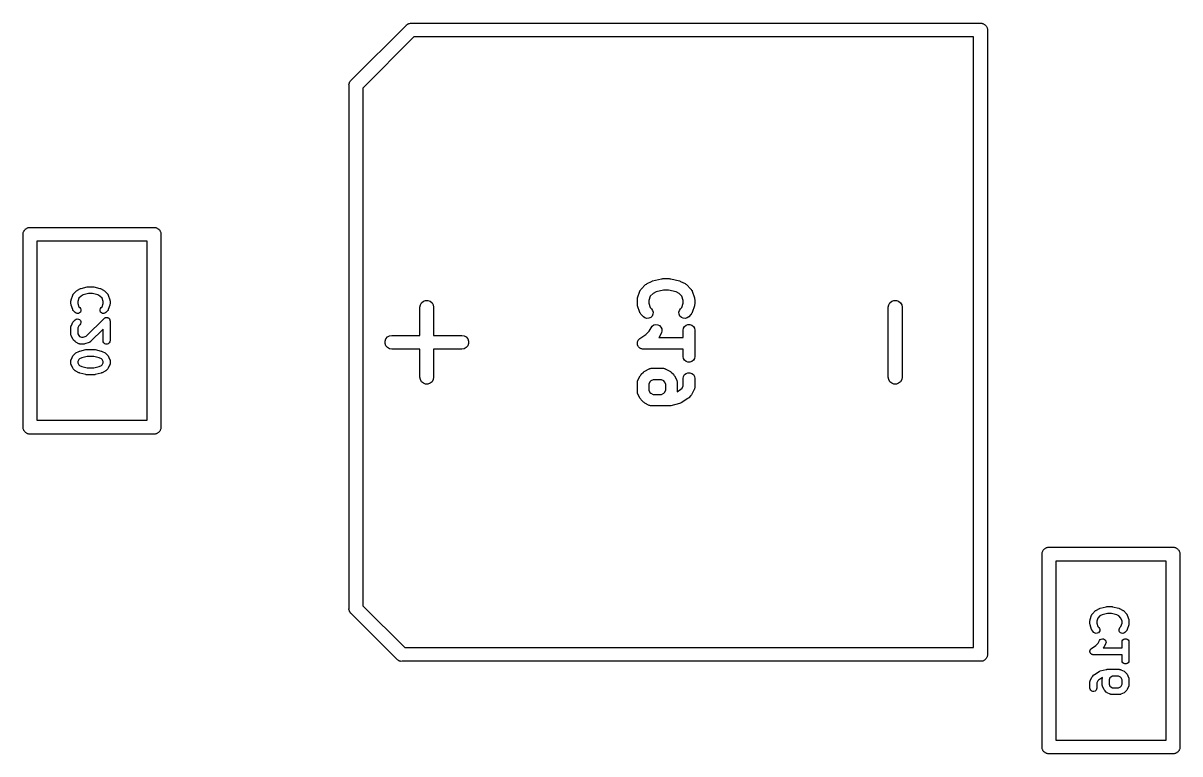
# Model space of a CAD drawing. Extents: x 86 to 122.3, y -103.9 to -55.1.
# Drawn here: x 109.69 to 122.28, y -85.89 to -77.93 of the extents above; entities that cross this region are included whole.
import ezdxf

# ---------------------------------------------------------------- set-up
doc = ezdxf.new("R2010")
doc.units = 0
doc.header["$MEASUREMENT"] = 0
doc.layers.add('BLACK', color=7, linetype='CONTINUOUS')

msp = doc.modelspace()

# ---------------------------------------------------------------- linework, layer by layer
at = {"layer": 'BLACK', "linetype": 'CONTINUOUS'}
for p, q in [((113.262, -78.5517), (113.858, -77.9563)), ((113.858, -77.9563), (113.864, -77.9487)), ((113.864, -77.9487), (113.873, -77.9437)), ((113.873, -77.9437), (113.881, -77.938)), ((113.881, -77.938), (113.884, -77.9371)), ((113.884, -77.9371), (113.887, -77.9354)), ((113.887, -77.9354), (113.897, -77.9337)), ((113.897, -77.9337), (113.906, -77.9311)), ((113.906, -77.9311), (113.916, -77.932)), ((113.916, -77.932), (120.12, -77.932)), ((120.12, -77.932), (120.12, -77.932)), ((120.12, -77.932), (120.126, -77.932)), ((120.126, -77.932), (120.132, -77.9343)), ((120.132, -77.9343), (120.139, -77.9354)), ((120.139, -77.9354), (120.145, -77.9388)), ((120.145, -77.9388), (120.151, -77.941)), ((120.151, -77.941), (120.156, -77.9453)), ((120.156, -77.9453), (120.162, -77.9487)), ((120.162, -77.9487), (120.166, -77.9538)), ((120.166, -77.9538), (120.171, -77.958)), ((120.171, -77.958), (120.175, -77.9638)), ((113.944, -78.082), (113.388, -78.6381)), ((120.038, -78.082), (113.944, -78.082)), ((120.038, -84.732), (120.038, -78.082)), ((120.175, -77.9638), (120.179, -77.9689)), ((120.179, -77.9689), (120.181, -77.9752)), ((120.181, -77.9752), (120.185, -77.981)), ((120.185, -77.981), (120.186, -77.9875)), ((120.186, -77.9875), (120.188, -77.9938)), ((120.188, -77.9938), (120.188, -78.0004)), ((120.188, -78.0004), (120.188, -78.0004)), ((120.188, -78.0004), (120.188, -84.8136)), ((113.237, -78.6004), (113.24, -78.5908)), ((113.24, -78.5908), (113.241, -78.581)), ((113.241, -78.581), (113.243, -78.5781)), ((113.243, -78.5781), (113.244, -78.5748)), ((113.244, -78.5748), (113.25, -78.5667)), ((113.25, -78.5667), (113.255, -78.558)), ((113.255, -78.558), (113.262, -78.5517)), ((113.238, -78.6103), (113.237, -78.6004)), ((113.238, -84.3037), (113.238, -78.6103)), ((113.388, -78.6381), (113.388, -84.2759)), ((109.689, -80.2183), (109.691, -80.2121)), ((109.689, -80.225), (109.689, -80.2183)), ((109.689, -82.3183), (109.689, -80.225)), ((109.689, -80.225), (109.689, -80.225)), ((109.691, -80.2121), (109.693, -80.2055)), ((109.693, -80.2055), (109.696, -80.1997)), ((109.696, -80.1997), (109.698, -80.1935)), ((109.698, -80.1935), (109.703, -80.1884)), ((109.703, -80.1884), (109.706, -80.1826)), ((109.706, -80.1826), (109.711, -80.1783)), ((109.711, -80.1783), (109.715, -80.1732)), ((109.715, -80.1732), (109.721, -80.1699)), ((109.721, -80.1699), (109.726, -80.1656)), ((109.726, -80.1656), (109.732, -80.1633)), ((109.732, -80.1633), (109.738, -80.16)), ((109.738, -80.16), (109.745, -80.1588)), ((109.745, -80.1588), (109.751, -80.1566)), ((109.751, -80.1566), (109.758, -80.1566)), ((109.758, -80.1566), (109.758, -80.1566)), ((109.758, -80.1566), (111.121, -80.1566)), ((111.121, -80.1566), (111.127, -80.1566)), ((111.121, -80.1566), (111.121, -80.1566)), ((111.127, -80.1566), (111.134, -80.1588)), ((111.134, -80.1588), (111.14, -80.16)), ((111.14, -80.16), (111.146, -80.1633)), ((111.146, -80.1633), (111.152, -80.1656)), ((111.152, -80.1656), (111.157, -80.1699)), ((111.157, -80.1699), (111.163, -80.1732)), ((111.163, -80.1732), (111.167, -80.1783)), ((111.167, -80.1783), (111.173, -80.1826)), ((111.173, -80.1826), (111.176, -80.1884)), ((111.176, -80.1884), (111.18, -80.1935)), ((111.18, -80.1935), (111.182, -80.1997)), ((111.182, -80.1997), (111.186, -80.2055)), ((111.186, -80.2055), (111.187, -80.2121)), ((111.187, -80.2121), (111.189, -80.2183)), ((111.189, -80.2183), (111.189, -80.225)), ((111.189, -80.225), (111.189, -80.225)), ((111.189, -80.225), (111.189, -82.3381)), ((109.839, -80.3066), (109.839, -82.2566)), ((111.039, -80.3066), (109.839, -80.3066)), ((111.039, -82.2566), (111.039, -80.3066)), ((116.543, -80.7392), (116.638, -80.7154)), ((116.638, -80.7154), (116.646, -80.7149)), ((116.646, -80.7149), (116.653, -80.7135)), ((116.653, -80.7135), (116.725, -80.7135)), ((116.725, -80.7135), (116.732, -80.7149)), ((116.732, -80.7149), (116.74, -80.7154)), ((116.74, -80.7154), (116.835, -80.7392)), ((110.238, -80.88), (110.271, -80.8467)), ((110.271, -80.8467), (110.276, -80.8433)), ((110.276, -80.8433), (110.281, -80.8397)), ((110.281, -80.8397), (110.314, -80.823)), ((110.314, -80.823), (110.318, -80.8218)), ((110.318, -80.8218), (110.322, -80.8202)), ((110.322, -80.8202), (110.388, -80.8035)), ((110.388, -80.8035), (110.393, -80.8032)), ((110.393, -80.8032), (110.398, -80.8024)), ((110.398, -80.8024), (110.448, -80.8024)), ((110.448, -80.8024), (110.452, -80.8032)), ((110.452, -80.8032), (110.457, -80.8035)), ((110.457, -80.8035), (110.523, -80.8202)), ((110.523, -80.8202), (110.527, -80.8218)), ((110.527, -80.8218), (110.531, -80.823)), ((110.531, -80.823), (110.564, -80.8397)), ((110.564, -80.8397), (110.569, -80.8433)), ((110.569, -80.8433), (110.574, -80.8467)), ((110.574, -80.8467), (110.607, -80.88)), ((116.38, -80.923), (116.404, -80.8515)), ((116.404, -80.8515), (116.405, -80.8483)), ((116.405, -80.8483), (116.406, -80.8449)), ((116.406, -80.8449), (116.411, -80.8389)), ((116.411, -80.8389), (116.414, -80.8324)), ((116.414, -80.8324), (116.417, -80.83)), ((116.417, -80.83), (116.419, -80.8271)), ((116.419, -80.8271), (116.466, -80.7795)), ((116.466, -80.7795), (116.475, -80.7737)), ((116.475, -80.7737), (116.483, -80.7678)), ((116.483, -80.7678), (116.53, -80.744)), ((116.53, -80.744), (116.537, -80.742)), ((116.537, -80.742), (116.543, -80.7392)), ((116.58, -80.8588), (116.548, -80.875)), ((116.661, -80.8385), (116.58, -80.8588)), ((116.717, -80.8385), (116.661, -80.8385)), ((116.798, -80.8588), (116.717, -80.8385)), ((116.831, -80.875), (116.798, -80.8588)), ((116.835, -80.7392), (116.842, -80.742)), ((116.842, -80.742), (116.848, -80.744)), ((116.848, -80.744), (116.896, -80.7678)), ((116.896, -80.7678), (116.904, -80.7737)), ((116.904, -80.7737), (116.912, -80.7795)), ((116.912, -80.7795), (116.96, -80.8271)), ((116.96, -80.8271), (116.962, -80.83)), ((116.962, -80.83), (116.964, -80.8324)), ((116.964, -80.8324), (116.968, -80.8389)), ((116.968, -80.8389), (116.972, -80.8449)), ((116.972, -80.8449), (116.973, -80.8484)), ((116.973, -80.8484), (116.975, -80.8515)), ((116.975, -80.8515), (116.998, -80.923)), ((110.21, -80.9566), (110.211, -80.9507)), ((110.21, -80.9899), (110.21, -80.9566)), ((110.211, -80.9507), (110.212, -80.9447)), ((110.212, -80.9447), (110.229, -80.8947)), ((110.229, -80.8947), (110.23, -80.8928)), ((110.23, -80.8907), (110.233, -80.8871)), ((110.23, -80.8928), (110.23, -80.8907)), ((110.233, -80.8871), (110.235, -80.8832)), ((110.235, -80.8832), (110.236, -80.8818)), ((110.236, -80.8818), (110.238, -80.88)), ((110.297, -80.9268), (110.285, -80.9626)), ((110.285, -80.9626), (110.285, -80.9838)), ((110.285, -80.9838), (110.297, -81.0196)), ((110.32, -80.904), (110.297, -80.9268)), ((110.344, -80.8919), (110.32, -80.904)), ((110.402, -80.8774), (110.344, -80.8919)), ((110.443, -80.8774), (110.402, -80.8774)), ((110.501, -80.8919), (110.443, -80.8774)), ((110.525, -80.904), (110.501, -80.8919)), ((110.548, -80.9268), (110.525, -80.904)), ((110.56, -80.9626), (110.548, -80.9268)), ((110.548, -81.0196), (110.56, -80.9838)), ((110.56, -80.9838), (110.56, -80.9626)), ((110.607, -80.88), (110.609, -80.8818)), ((110.609, -80.8818), (110.61, -80.8832)), ((110.61, -80.8832), (110.612, -80.8871)), ((110.612, -80.8871), (110.615, -80.8907)), ((110.615, -80.8907), (110.615, -80.8928)), ((110.615, -80.8928), (110.616, -80.8947)), ((110.616, -80.8947), (110.633, -80.9447)), ((110.633, -80.9447), (110.634, -80.9507)), ((110.634, -80.9507), (110.635, -80.9566)), ((110.635, -80.9566), (110.635, -80.9899)), ((114.014, -81.0004), (114.027, -80.9778)), ((114.027, -80.9778), (114.047, -80.9611)), ((114.047, -80.9611), (114.071, -80.9522)), ((114.071, -80.9522), (114.097, -80.9522)), ((114.097, -80.9522), (114.122, -80.9611)), ((114.122, -80.9611), (114.142, -80.9778)), ((114.142, -80.9778), (114.155, -81.0004)), ((116.377, -80.9427), (116.378, -80.9329)), ((116.377, -80.9903), (116.377, -80.9427)), ((116.378, -80.9329), (116.38, -80.923)), ((116.518, -80.905), (116.502, -80.9529)), ((116.502, -80.9529), (116.502, -80.9802)), ((116.502, -80.9802), (116.518, -81.028)), ((116.548, -80.875), (116.518, -80.905)), ((116.861, -80.905), (116.831, -80.875)), ((116.877, -80.9529), (116.861, -80.905)), ((116.861, -81.028), (116.877, -80.9802)), ((116.877, -80.9802), (116.877, -80.9529)), ((116.998, -80.923), (117, -80.9329)), ((117, -80.9329), (117.002, -80.9427)), ((117.002, -80.9427), (117.002, -80.9903)), ((119.114, -81.0004), (119.127, -80.9778)), ((119.127, -80.9778), (119.147, -80.9611)), ((119.147, -80.9611), (119.171, -80.9522)), ((119.171, -80.9522), (119.197, -80.9522)), ((119.197, -80.9522), (119.222, -80.9611)), ((119.222, -80.9611), (119.242, -80.9778)), ((119.242, -80.9778), (119.255, -81.0004)), ((110.211, -80.9958), (110.21, -80.9899)), ((110.212, -81.0018), (110.211, -80.9958)), ((110.229, -81.0518), (110.212, -81.0018)), ((110.23, -81.0537), (110.229, -81.0518)), ((110.23, -81.0557), (110.23, -81.0537)), ((110.233, -81.0593), (110.23, -81.0557)), ((110.235, -81.0632), (110.233, -81.0593)), ((110.236, -81.0646), (110.235, -81.0632)), ((110.238, -81.0664), (110.236, -81.0646)), ((110.254, -81.0831), (110.238, -81.0664)), ((110.265, -81.0905), (110.254, -81.0831)), ((110.278, -81.0939), (110.265, -81.0905)), ((110.291, -81.0928), (110.278, -81.0939)), ((110.302, -81.0873), (110.291, -81.0928)), ((110.297, -81.0196), (110.307, -81.03)), ((110.312, -81.0781), (110.302, -81.0873)), ((110.307, -81.03), (110.315, -81.0407)), ((110.317, -81.0663), (110.312, -81.0781)), ((110.315, -81.0407), (110.318, -81.0533)), ((110.318, -81.0533), (110.317, -81.0663)), ((110.527, -81.0533), (110.53, -81.0407)), ((110.528, -81.0663), (110.527, -81.0533)), ((110.533, -81.0781), (110.528, -81.0663)), ((110.53, -81.0407), (110.538, -81.03)), ((110.543, -81.0873), (110.533, -81.0781)), ((110.538, -81.03), (110.548, -81.0196)), ((110.554, -81.0928), (110.543, -81.0873)), ((110.567, -81.0939), (110.554, -81.0928)), ((110.58, -81.0905), (110.567, -81.0939)), ((110.591, -81.0831), (110.58, -81.0905)), ((110.607, -81.0664), (110.591, -81.0831)), ((110.609, -81.0646), (110.607, -81.0664)), ((110.61, -81.0632), (110.609, -81.0646)), ((110.612, -81.0593), (110.61, -81.0632)), ((110.615, -81.0557), (110.612, -81.0593)), ((110.616, -81.0518), (110.615, -81.0537)), ((110.615, -81.0537), (110.615, -81.0557)), ((110.633, -81.0018), (110.616, -81.0518)), ((110.634, -80.9958), (110.633, -81.0018)), ((110.635, -80.9899), (110.634, -80.9958)), ((114.009, -81.026), (114.014, -81.0004)), ((114.009, -81.332), (114.009, -81.026)), ((114.155, -81.0004), (114.159, -81.026)), ((114.159, -81.026), (114.159, -81.332)), ((116.378, -81.0002), (116.377, -80.9903)), ((116.38, -81.0101), (116.378, -81.0002)), ((116.404, -81.0815), (116.38, -81.0101)), ((116.405, -81.0847), (116.404, -81.0815)), ((116.406, -81.0882), (116.405, -81.0847)), ((116.411, -81.0942), (116.406, -81.0882)), ((116.414, -81.1006), (116.411, -81.0942)), ((116.417, -81.103), (116.414, -81.1006)), ((116.419, -81.106), (116.417, -81.103)), ((116.443, -81.1298), (116.419, -81.106)), ((116.518, -81.028), (116.531, -81.0414)), ((116.531, -81.0414), (116.543, -81.0592)), ((116.547, -81.1017), (116.538, -81.1214)), ((116.543, -81.0592), (116.549, -81.0801)), ((116.549, -81.0801), (116.547, -81.1017)), ((116.829, -81.0801), (116.835, -81.0592)), ((116.831, -81.1017), (116.829, -81.0801)), ((116.84, -81.1214), (116.831, -81.1017)), ((116.835, -81.0592), (116.847, -81.0414)), ((116.847, -81.0414), (116.861, -81.028)), ((116.96, -81.106), (116.936, -81.1298)), ((116.962, -81.103), (116.96, -81.106)), ((116.964, -81.1006), (116.962, -81.103)), ((116.968, -81.0942), (116.964, -81.1006)), ((116.972, -81.0882), (116.968, -81.0942)), ((116.973, -81.0847), (116.972, -81.0882)), ((116.975, -81.0815), (116.973, -81.0847)), ((116.998, -81.0101), (116.975, -81.0815)), ((117, -81.0002), (116.998, -81.0101)), ((117.002, -80.9903), (117, -81.0002)), ((119.109, -81.026), (119.114, -81.0004)), ((119.109, -81.788), (119.109, -81.026)), ((119.255, -81.0004), (119.259, -81.026)), ((119.259, -81.026), (119.259, -81.788)), ((110.21, -81.2356), (110.212, -81.2314)), ((110.21, -81.2378), (110.21, -81.2356)), ((110.212, -81.2271), (110.213, -81.2252)), ((110.212, -81.2314), (110.212, -81.2271)), ((110.213, -81.2252), (110.214, -81.2231)), ((110.214, -81.2231), (110.231, -81.1898)), ((110.231, -81.1898), (110.234, -81.185)), ((110.234, -81.185), (110.238, -81.18)), ((110.238, -81.18), (110.254, -81.1634)), ((110.254, -81.1634), (110.265, -81.1559)), ((110.265, -81.1559), (110.278, -81.1525)), ((110.278, -81.1525), (110.291, -81.1537)), ((110.295, -81.2288), (110.285, -81.2487)), ((110.291, -81.1537), (110.302, -81.1592)), ((110.307, -81.2164), (110.295, -81.2288)), ((110.302, -81.1592), (110.312, -81.1684)), ((110.315, -81.2057), (110.307, -81.2164)), ((110.312, -81.1684), (110.317, -81.1802)), ((110.318, -81.1932), (110.315, -81.2057)), ((110.317, -81.1802), (110.318, -81.1932)), ((110.377, -81.3404), (110.571, -81.1467)), ((110.571, -81.1467), (110.575, -81.1439)), ((110.575, -81.1439), (110.579, -81.1407)), ((110.579, -81.1407), (110.58, -81.1402)), ((110.58, -81.1402), (110.582, -81.1392)), ((110.582, -81.1392), (110.586, -81.138)), ((110.586, -81.138), (110.591, -81.1363)), ((110.591, -81.1363), (110.593, -81.1363)), ((110.593, -81.1363), (110.594, -81.1359)), ((110.594, -81.1359), (110.599, -81.1363)), ((110.599, -81.1363), (110.604, -81.1363)), ((110.604, -81.1363), (110.606, -81.1369)), ((110.606, -81.1369), (110.607, -81.137)), ((110.607, -81.137), (110.612, -81.1391)), ((110.612, -81.1391), (110.616, -81.1407)), ((110.616, -81.1407), (110.618, -81.1418)), ((110.618, -81.1418), (110.619, -81.1425)), ((110.619, -81.1425), (110.623, -81.146)), ((110.623, -81.146), (110.626, -81.1491)), ((110.626, -81.1491), (110.627, -81.1506)), ((110.627, -81.1506), (110.628, -81.1517)), ((110.628, -81.1517), (110.63, -81.1562)), ((110.63, -81.1562), (110.633, -81.1604)), ((110.633, -81.1604), (110.633, -81.162)), ((110.633, -81.162), (110.634, -81.1635)), ((110.634, -81.1635), (110.634, -81.1684)), ((110.634, -81.1684), (110.635, -81.1732)), ((110.635, -81.1732), (110.635, -81.3899)), ((116.46, -81.1422), (116.443, -81.1298)), ((116.481, -81.1478), (116.46, -81.1422)), ((116.503, -81.1459), (116.481, -81.1478)), ((116.523, -81.1368), (116.503, -81.1459)), ((116.538, -81.1214), (116.523, -81.1368)), ((116.526, -81.2481), (116.539, -81.2307)), ((116.539, -81.2307), (116.557, -81.2187)), ((116.557, -81.2187), (116.578, -81.2137)), ((116.578, -81.2137), (116.6, -81.2161)), ((116.6, -81.2161), (116.619, -81.2258)), ((116.619, -81.2258), (116.634, -81.2416)), ((116.856, -81.1368), (116.84, -81.1214)), ((116.875, -81.1459), (116.856, -81.1368)), ((116.897, -81.1478), (116.875, -81.1459)), ((116.88, -81.2547), (116.891, -81.2359)), ((116.891, -81.2359), (116.908, -81.2219)), ((116.918, -81.1422), (116.897, -81.1478)), ((116.908, -81.2219), (116.928, -81.2145)), ((116.936, -81.1298), (116.918, -81.1422)), ((116.928, -81.2145), (116.95, -81.2145)), ((116.95, -81.2145), (116.97, -81.2219)), ((116.97, -81.2219), (116.987, -81.2359)), ((116.987, -81.2359), (116.998, -81.2547)), ((110.21, -81.2399), (110.21, -81.2378)), ((110.21, -81.3232), (110.21, -81.2399)), ((110.21, -81.3254), (110.21, -81.3232)), ((110.21, -81.3275), (110.21, -81.3254)), ((110.212, -81.3317), (110.21, -81.3275)), ((110.212, -81.3361), (110.212, -81.3317)), ((110.213, -81.3379), (110.212, -81.3361)), ((110.214, -81.34), (110.213, -81.3379)), ((110.231, -81.3733), (110.214, -81.34)), ((110.285, -81.2487), (110.285, -81.3144)), ((110.285, -81.3144), (110.295, -81.3343)), ((110.295, -81.3343), (110.303, -81.3424)), ((110.303, -81.3424), (110.323, -81.3524)), ((110.323, -81.3524), (110.341, -81.3524)), ((110.341, -81.3524), (110.377, -81.3404)), ((110.56, -81.2638), (110.424, -81.3997)), ((110.56, -81.3899), (110.56, -81.2638)), ((113.639, -81.3695), (113.655, -81.3495)), ((113.655, -81.3495), (113.678, -81.3365)), ((113.678, -81.3365), (113.703, -81.332)), ((113.703, -81.332), (114.009, -81.332)), ((114.159, -81.332), (114.465, -81.332)), ((114.465, -81.332), (114.491, -81.3365)), ((114.491, -81.3365), (114.514, -81.3495)), ((114.514, -81.3495), (114.53, -81.3695)), ((116.405, -81.3669), (116.471, -81.3227)), ((116.471, -81.3227), (116.507, -81.2866)), ((116.507, -81.2866), (116.526, -81.2481)), ((116.614, -81.3516), (116.611, -81.3564)), ((116.611, -81.3564), (116.877, -81.3564)), ((116.638, -81.304), (116.614, -81.3516)), ((116.634, -81.2416), (116.643, -81.2615)), ((116.644, -81.2832), (116.638, -81.304)), ((116.643, -81.2615), (116.644, -81.2832)), ((116.877, -81.276), (116.88, -81.2547)), ((116.877, -81.3564), (116.877, -81.276)), ((116.998, -81.2547), (117.002, -81.276)), ((117.002, -81.276), (117.002, -81.5618)), ((110.234, -81.3782), (110.231, -81.3733)), ((110.238, -81.3831), (110.234, -81.3782)), ((110.254, -81.3997), (110.238, -81.3831)), ((110.259, -81.4032), (110.254, -81.3997)), ((110.264, -81.4068), (110.259, -81.4032)), ((110.297, -81.4234), (110.264, -81.4068)), ((110.3, -81.424), (110.297, -81.4234)), ((110.301, -81.4251), (110.3, -81.424)), ((110.306, -81.4259), (110.301, -81.4251)), ((110.305, -81.5035), (110.372, -81.4868)), ((110.31, -81.4271), (110.306, -81.4259)), ((110.312, -81.427), (110.31, -81.4271)), ((110.314, -81.4274), (110.312, -81.427)), ((110.348, -81.4274), (110.314, -81.4274)), ((110.353, -81.4264), (110.348, -81.4274)), ((110.359, -81.4255), (110.353, -81.4264)), ((110.409, -81.4088), (110.359, -81.4255)), ((110.372, -81.4868), (110.376, -81.4865)), ((110.376, -81.4865), (110.381, -81.4857)), ((110.381, -81.4857), (110.464, -81.4857)), ((110.411, -81.4078), (110.409, -81.4088)), ((110.413, -81.4072), (110.411, -81.4078)), ((110.417, -81.4047), (110.413, -81.4072)), ((110.421, -81.4026), (110.417, -81.4047)), ((110.422, -81.401), (110.421, -81.4026)), ((110.424, -81.3997), (110.422, -81.401)), ((110.464, -81.4857), (110.469, -81.4865)), ((110.469, -81.4865), (110.473, -81.4868)), ((110.473, -81.4868), (110.54, -81.5035)), ((110.562, -81.4027), (110.56, -81.3899)), ((110.569, -81.414), (110.562, -81.4027)), ((110.579, -81.4224), (110.569, -81.414)), ((110.591, -81.4268), (110.579, -81.4224)), ((110.604, -81.4268), (110.591, -81.4268)), ((110.616, -81.4224), (110.604, -81.4268)), ((110.626, -81.414), (110.616, -81.4224)), ((110.633, -81.4027), (110.626, -81.414)), ((110.635, -81.3899), (110.633, -81.4027)), ((113.63, -81.394), (113.639, -81.3695)), ((113.63, -81.42), (113.63, -81.394)), ((113.639, -81.4445), (113.63, -81.42)), ((113.655, -81.4645), (113.639, -81.4445)), ((113.678, -81.4775), (113.655, -81.4645)), ((113.703, -81.482), (113.678, -81.4775)), ((114.009, -81.482), (113.703, -81.482)), ((114.009, -81.788), (114.009, -81.482)), ((114.465, -81.482), (114.159, -81.482)), ((114.159, -81.482), (114.159, -81.788)), ((114.491, -81.4775), (114.465, -81.482)), ((114.514, -81.4645), (114.491, -81.4775)), ((114.53, -81.4445), (114.514, -81.4645)), ((114.53, -81.3695), (114.539, -81.394)), ((114.539, -81.42), (114.53, -81.4445)), ((114.539, -81.394), (114.539, -81.42)), ((116.377, -81.4229), (116.378, -81.4155)), ((116.378, -81.4263), (116.377, -81.4229)), ((116.378, -81.4081), (116.379, -81.4048)), ((116.378, -81.4155), (116.378, -81.4081)), ((116.378, -81.4298), (116.378, -81.4263)), ((116.38, -81.4368), (116.378, -81.4298)), ((116.379, -81.4014), (116.383, -81.3947)), ((116.379, -81.4048), (116.379, -81.4014)), ((116.382, -81.444), (116.38, -81.4368)), ((116.384, -81.4469), (116.382, -81.444)), ((116.383, -81.3947), (116.385, -81.3877)), ((116.385, -81.4502), (116.384, -81.4469)), ((116.385, -81.3877), (116.387, -81.385)), ((116.39, -81.4559), (116.385, -81.4502)), ((116.387, -81.385), (116.389, -81.3819)), ((116.389, -81.3819), (116.394, -81.3767)), ((116.394, -81.4621), (116.39, -81.4559)), ((116.394, -81.3767), (116.399, -81.371)), ((116.397, -81.4641), (116.394, -81.4621)), ((116.399, -81.4668), (116.397, -81.4641)), ((116.399, -81.371), (116.402, -81.3693)), ((116.405, -81.4705), (116.399, -81.4668)), ((116.402, -81.3693), (116.405, -81.3669)), ((116.411, -81.4749), (116.405, -81.4705)), ((116.415, -81.4759), (116.411, -81.4749)), ((116.418, -81.4776), (116.415, -81.4759)), ((116.425, -81.4789), (116.418, -81.4776)), ((116.432, -81.481), (116.425, -81.4789)), ((116.436, -81.4808), (116.432, -81.481)), ((116.439, -81.4814), (116.436, -81.4808)), ((116.877, -81.4814), (116.439, -81.4814)), ((116.877, -81.5618), (116.877, -81.4814)), ((110.21, -81.6023), (110.212, -81.5981)), ((110.21, -81.6044), (110.21, -81.6023)), ((110.21, -81.6066), (110.21, -81.6044)), ((110.21, -81.6399), (110.21, -81.6066)), ((110.212, -81.5937), (110.213, -81.5919)), ((110.212, -81.5981), (110.212, -81.5937)), ((110.213, -81.5919), (110.214, -81.5898)), ((110.214, -81.5898), (110.231, -81.5565)), ((110.231, -81.5565), (110.234, -81.5516)), ((110.234, -81.5516), (110.238, -81.5467)), ((110.238, -81.5467), (110.254, -81.53)), ((110.254, -81.53), (110.259, -81.5266)), ((110.259, -81.5266), (110.264, -81.523)), ((110.264, -81.523), (110.297, -81.5064)), ((110.295, -81.5954), (110.285, -81.6154)), ((110.285, -81.6154), (110.285, -81.631)), ((110.303, -81.5874), (110.295, -81.5954)), ((110.297, -81.5064), (110.301, -81.5052)), ((110.301, -81.5052), (110.305, -81.5035)), ((110.327, -81.5753), (110.303, -81.5874)), ((110.385, -81.5607), (110.327, -81.5753)), ((110.46, -81.5607), (110.385, -81.5607)), ((110.518, -81.5753), (110.46, -81.5607)), ((110.542, -81.5874), (110.518, -81.5753)), ((110.54, -81.5035), (110.544, -81.5052)), ((110.55, -81.5954), (110.542, -81.5874)), ((110.544, -81.5052), (110.548, -81.5064)), ((110.548, -81.5064), (110.581, -81.523)), ((110.56, -81.6154), (110.55, -81.5954)), ((110.56, -81.631), (110.56, -81.6154)), ((110.581, -81.523), (110.586, -81.5266)), ((110.586, -81.5266), (110.591, -81.53)), ((110.591, -81.53), (110.607, -81.5467)), ((110.607, -81.5467), (110.611, -81.5516)), ((110.611, -81.5516), (110.614, -81.5565)), ((110.614, -81.5565), (110.631, -81.5898)), ((110.631, -81.5898), (110.632, -81.5919)), ((110.632, -81.5919), (110.633, -81.5937)), ((110.633, -81.5937), (110.634, -81.5981)), ((110.634, -81.5981), (110.635, -81.6023)), ((110.635, -81.6023), (110.635, -81.6044)), ((110.635, -81.6044), (110.635, -81.6066)), ((110.635, -81.6066), (110.635, -81.6399)), ((116.88, -81.5831), (116.877, -81.5618)), ((116.891, -81.6019), (116.88, -81.5831)), ((116.908, -81.6159), (116.891, -81.6019)), ((116.987, -81.6019), (116.97, -81.6159)), ((116.998, -81.5831), (116.987, -81.6019)), ((117.002, -81.5618), (116.998, -81.5831)), ((110.21, -81.642), (110.21, -81.6399)), ((110.21, -81.6442), (110.21, -81.642)), ((110.212, -81.6484), (110.21, -81.6442)), ((110.212, -81.6527), (110.212, -81.6484)), ((110.213, -81.6546), (110.212, -81.6527)), ((110.214, -81.6567), (110.213, -81.6546)), ((110.231, -81.69), (110.214, -81.6567)), ((110.234, -81.6948), (110.231, -81.69)), ((110.238, -81.6997), (110.234, -81.6948)), ((110.254, -81.7164), (110.238, -81.6997)), ((110.259, -81.7199), (110.254, -81.7164)), ((110.264, -81.7234), (110.259, -81.7199)), ((110.297, -81.7401), (110.264, -81.7234)), ((110.285, -81.631), (110.295, -81.651)), ((110.295, -81.651), (110.303, -81.6591)), ((110.301, -81.7413), (110.297, -81.7401)), ((110.305, -81.7429), (110.301, -81.7413)), ((110.303, -81.6591), (110.327, -81.6712)), ((110.327, -81.6712), (110.385, -81.6857)), ((110.385, -81.6857), (110.46, -81.6857)), ((110.46, -81.6857), (110.518, -81.6712)), ((110.518, -81.6712), (110.542, -81.6591)), ((110.544, -81.7413), (110.54, -81.7429)), ((110.542, -81.6591), (110.55, -81.651)), ((110.548, -81.7401), (110.544, -81.7413)), ((110.581, -81.7234), (110.548, -81.7401)), ((110.55, -81.651), (110.56, -81.631)), ((110.586, -81.7199), (110.581, -81.7234)), ((110.591, -81.7164), (110.586, -81.7199)), ((110.607, -81.6997), (110.591, -81.7164)), ((110.611, -81.6948), (110.607, -81.6997)), ((110.614, -81.69), (110.611, -81.6948)), ((110.631, -81.6567), (110.614, -81.69)), ((110.632, -81.6546), (110.631, -81.6567)), ((110.633, -81.6527), (110.632, -81.6546)), ((110.634, -81.6484), (110.633, -81.6527)), ((110.635, -81.6442), (110.634, -81.6484)), ((110.635, -81.6399), (110.635, -81.642)), ((110.635, -81.642), (110.635, -81.6442)), ((116.419, -81.7557), (116.443, -81.7319)), ((116.443, -81.7319), (116.451, -81.7261)), ((116.451, -81.7261), (116.459, -81.7201)), ((116.459, -81.7201), (116.506, -81.6963)), ((116.506, -81.6963), (116.51, -81.6953)), ((116.51, -81.6953), (116.513, -81.6935)), ((116.513, -81.6935), (116.52, -81.6922)), ((116.52, -81.6922), (116.527, -81.6901)), ((116.527, -81.6901), (116.531, -81.6904)), ((116.531, -81.6904), (116.534, -81.6897)), ((116.534, -81.6897), (116.653, -81.6897)), ((116.653, -81.6897), (116.657, -81.6904)), ((116.657, -81.6904), (116.661, -81.6901)), ((116.661, -81.6901), (116.668, -81.6922)), ((116.668, -81.6922), (116.675, -81.6935)), ((116.675, -81.6935), (116.678, -81.6953)), ((116.678, -81.6953), (116.681, -81.6963)), ((116.681, -81.6963), (116.729, -81.7201)), ((116.729, -81.7201), (116.737, -81.7261)), ((116.737, -81.7261), (116.745, -81.7319)), ((116.745, -81.7319), (116.769, -81.7557)), ((116.928, -81.6233), (116.908, -81.6159)), ((116.908, -81.7457), (116.928, -81.7383)), ((116.95, -81.6233), (116.928, -81.6233)), ((116.928, -81.7383), (116.95, -81.7383)), ((116.97, -81.6159), (116.95, -81.6233)), ((116.95, -81.7383), (116.97, -81.7457)), ((110.372, -81.7596), (110.305, -81.7429)), ((110.376, -81.7599), (110.372, -81.7596)), ((110.381, -81.7607), (110.376, -81.7599)), ((110.464, -81.7607), (110.381, -81.7607)), ((110.469, -81.7599), (110.464, -81.7607)), ((110.473, -81.7596), (110.469, -81.7599)), ((110.54, -81.7429), (110.473, -81.7596)), ((114.014, -81.8136), (114.009, -81.788)), ((114.027, -81.8362), (114.014, -81.8136)), ((114.047, -81.8529), (114.027, -81.8362)), ((114.071, -81.8618), (114.047, -81.8529)), ((114.097, -81.8618), (114.071, -81.8618)), ((114.122, -81.8529), (114.097, -81.8618)), ((114.142, -81.8362), (114.122, -81.8529)), ((114.155, -81.8136), (114.142, -81.8362)), ((114.159, -81.788), (114.155, -81.8136)), ((116.377, -81.8403), (116.379, -81.8333)), ((116.377, -81.8439), (116.377, -81.8403)), ((116.377, -81.8475), (116.377, -81.8439)), ((116.377, -81.9427), (116.377, -81.8475)), ((116.379, -81.8333), (116.38, -81.8261)), ((116.38, -81.8261), (116.382, -81.823)), ((116.382, -81.823), (116.383, -81.8195)), ((116.383, -81.8195), (116.407, -81.7719)), ((116.407, -81.7719), (116.413, -81.7639)), ((116.413, -81.7639), (116.419, -81.7557)), ((116.514, -81.8369), (116.502, -81.8622)), ((116.502, -81.8622), (116.502, -81.928)), ((116.524, -81.8274), (116.514, -81.8369)), ((116.549, -81.8147), (116.524, -81.8274)), ((116.639, -81.8147), (116.549, -81.8147)), ((116.664, -81.8274), (116.639, -81.8147)), ((116.674, -81.8369), (116.664, -81.8274)), ((116.686, -81.8622), (116.674, -81.8369)), ((116.686, -81.928), (116.686, -81.8622)), ((116.769, -81.7557), (116.775, -81.7639)), ((116.775, -81.7639), (116.781, -81.7719)), ((116.781, -81.7719), (116.805, -81.8195)), ((116.805, -81.8195), (116.806, -81.823)), ((116.806, -81.823), (116.807, -81.8261)), ((116.807, -81.8261), (116.809, -81.8333)), ((116.809, -81.8333), (116.811, -81.8403)), ((116.811, -81.8403), (116.811, -81.8439)), ((116.811, -81.8439), (116.811, -81.8475)), ((116.811, -81.8475), (116.811, -81.9427)), ((116.877, -81.7999), (116.88, -81.7785)), ((116.877, -81.8803), (116.877, -81.7999)), ((116.88, -81.7785), (116.891, -81.7597)), ((116.891, -81.7597), (116.908, -81.7457)), ((116.97, -81.7457), (116.987, -81.7597)), ((116.987, -81.7597), (116.998, -81.7785)), ((116.998, -81.7785), (117.002, -81.7999)), ((117.002, -81.7999), (117.002, -81.8951)), ((119.114, -81.8136), (119.109, -81.788)), ((119.127, -81.8362), (119.114, -81.8136)), ((119.147, -81.8529), (119.127, -81.8362)), ((119.171, -81.8618), (119.147, -81.8529)), ((119.197, -81.8618), (119.171, -81.8618)), ((119.222, -81.8529), (119.197, -81.8618)), ((119.242, -81.8362), (119.222, -81.8529)), ((119.255, -81.8136), (119.242, -81.8362)), ((119.259, -81.788), (119.255, -81.8136)), ((116.377, -81.9463), (116.377, -81.9427)), ((116.377, -81.9499), (116.377, -81.9463)), ((116.379, -81.9569), (116.377, -81.9499)), ((116.38, -81.9641), (116.379, -81.9569)), ((116.382, -81.9672), (116.38, -81.9641)), ((116.383, -81.9707), (116.382, -81.9672)), ((116.407, -82.0183), (116.383, -81.9707)), ((116.502, -81.928), (116.514, -81.9533)), ((116.514, -81.9533), (116.524, -81.9628)), ((116.524, -81.9628), (116.549, -81.9755)), ((116.549, -81.9755), (116.639, -81.9755)), ((116.639, -81.9755), (116.664, -81.9628)), ((116.664, -81.9628), (116.674, -81.9533)), ((116.674, -81.9533), (116.686, -81.928)), ((116.811, -81.9453), (116.852, -81.918)), ((116.811, -81.9427), (116.811, -81.9453)), ((116.852, -81.918), (116.864, -81.9057)), ((116.864, -81.9057), (116.877, -81.8803)), ((116.96, -81.9869), (116.936, -82.0107)), ((116.965, -81.9787), (116.96, -81.9869)), ((116.971, -81.9707), (116.965, -81.9787)), ((116.995, -81.923), (116.971, -81.9707)), ((116.996, -81.9196), (116.995, -81.923)), ((116.998, -81.9165), (116.996, -81.9196)), ((116.999, -81.9093), (116.998, -81.9165)), ((117.001, -81.9022), (116.999, -81.9093)), ((117.002, -81.8951), (117.001, -81.8986)), ((117.001, -81.8986), (117.001, -81.9022)), ((116.413, -82.0263), (116.407, -82.0183)), ((116.419, -82.0345), (116.413, -82.0263)), ((116.443, -82.0583), (116.419, -82.0345)), ((116.451, -82.0641), (116.443, -82.0583)), ((116.459, -82.07), (116.451, -82.0641)), ((116.506, -82.0939), (116.459, -82.07)), ((116.51, -82.0949), (116.506, -82.0939)), ((116.513, -82.0967), (116.51, -82.0949)), ((116.52, -82.098), (116.513, -82.0967)), ((116.527, -82.1), (116.52, -82.098)), ((116.531, -82.0998), (116.527, -82.1)), ((116.534, -82.1005), (116.531, -82.0998)), ((116.725, -82.1005), (116.534, -82.1005)), ((116.732, -82.0991), (116.725, -82.1005)), ((116.74, -82.0986), (116.732, -82.0991)), ((116.835, -82.0748), (116.74, -82.0986)), ((116.845, -82.0704), (116.835, -82.0748)), ((116.855, -82.0661), (116.845, -82.0704)), ((116.926, -82.0185), (116.855, -82.0661)), ((116.931, -82.0143), (116.926, -82.0185)), ((116.936, -82.0107), (116.931, -82.0143)), ((109.689, -82.3448), (109.689, -82.3183)), ((109.691, -82.3511), (109.689, -82.3448)), ((109.693, -82.3576), (109.691, -82.3511)), ((109.696, -82.3634), (109.693, -82.3576)), ((109.698, -82.3696), (109.696, -82.3634)), ((109.703, -82.3747), (109.698, -82.3696)), ((109.839, -82.2566), (111.039, -82.2566)), ((111.18, -82.3696), (111.176, -82.3747)), ((111.182, -82.3634), (111.18, -82.3696)), ((111.186, -82.3576), (111.182, -82.3634)), ((111.187, -82.351), (111.186, -82.3576)), ((111.189, -82.3448), (111.187, -82.351)), ((111.189, -82.3381), (111.189, -82.3381)), ((111.189, -82.3381), (111.189, -82.3448)), ((109.706, -82.3805), (109.703, -82.3747)), ((109.711, -82.3848), (109.706, -82.3805)), ((109.715, -82.3899), (109.711, -82.3848)), ((109.721, -82.3932), (109.715, -82.3899)), ((109.726, -82.3975), (109.721, -82.3932)), ((109.732, -82.3998), (109.726, -82.3975)), ((109.738, -82.4031), (109.732, -82.3998)), ((109.745, -82.4043), (109.738, -82.4031)), ((109.751, -82.4066), (109.745, -82.4043)), ((109.758, -82.4066), (109.751, -82.4066)), ((111.121, -82.4066), (109.758, -82.4066)), ((109.758, -82.4066), (109.758, -82.4066)), ((111.127, -82.4066), (111.121, -82.4066)), ((111.121, -82.4066), (111.121, -82.4066)), ((111.134, -82.4043), (111.127, -82.4066)), ((111.14, -82.4031), (111.134, -82.4043)), ((111.146, -82.3998), (111.14, -82.4031)), ((111.152, -82.3975), (111.146, -82.3998)), ((111.157, -82.3932), (111.152, -82.3975)), ((111.163, -82.3899), (111.157, -82.3932)), ((111.167, -82.3848), (111.163, -82.3899)), ((111.173, -82.3805), (111.167, -82.3848)), ((111.176, -82.3747), (111.173, -82.3805)), ((120.784, -83.7017), (120.786, -83.6954)), ((120.784, -83.7083), (120.784, -83.7017)), ((120.784, -85.8017), (120.784, -83.7083)), ((120.784, -83.7083), (120.784, -83.7083)), ((120.786, -83.6954), (120.787, -83.6888)), ((120.787, -83.6888), (120.791, -83.6831)), ((120.791, -83.6831), (120.793, -83.6768)), ((120.793, -83.6768), (120.797, -83.6717)), ((120.797, -83.6717), (120.801, -83.6659)), ((120.801, -83.6659), (120.806, -83.6616)), ((120.806, -83.6616), (120.81, -83.6565)), ((120.81, -83.6565), (120.816, -83.6532)), ((120.816, -83.6532), (120.821, -83.6489)), ((120.821, -83.6489), (120.827, -83.6466)), ((120.827, -83.6466), (120.833, -83.6433)), ((120.833, -83.6433), (120.839, -83.6422)), ((120.839, -83.6422), (120.846, -83.6399)), ((120.846, -83.6399), (120.852, -83.6399)), ((120.852, -83.6399), (120.852, -83.6399)), ((120.852, -83.6399), (122.215, -83.6399)), ((122.215, -83.6399), (122.222, -83.6399)), ((122.215, -83.6399), (122.215, -83.6399)), ((122.222, -83.6399), (122.228, -83.6422)), ((122.228, -83.6422), (122.235, -83.6433)), ((122.235, -83.6433), (122.241, -83.6466)), ((122.241, -83.6466), (122.247, -83.6489)), ((122.247, -83.6489), (122.252, -83.6532)), ((122.252, -83.6532), (122.258, -83.6565)), ((122.258, -83.6565), (122.262, -83.6616)), ((122.262, -83.6616), (122.267, -83.6659)), ((122.267, -83.6659), (122.271, -83.6717)), ((122.271, -83.6717), (122.275, -83.6768)), ((122.275, -83.6768), (122.277, -83.6831)), ((122.277, -83.6831), (122.28, -83.6888)), ((122.28, -83.6888), (122.282, -83.6954)), ((122.282, -83.6954), (122.284, -83.7017)), ((122.284, -83.7017), (122.284, -83.7083)), ((122.284, -83.7083), (122.284, -83.7083)), ((122.284, -83.7083), (122.284, -85.8214)), ((120.934, -83.7899), (120.934, -85.7399)), ((122.134, -83.7899), (120.934, -83.7899)), ((122.134, -85.7399), (122.134, -83.7899)), ((113.237, -84.3136), (113.238, -84.3037)), ((113.24, -84.3233), (113.237, -84.3136)), ((113.241, -84.333), (113.24, -84.3233)), ((113.243, -84.3359), (113.241, -84.333)), ((113.244, -84.3392), (113.243, -84.3359)), ((113.25, -84.3473), (113.244, -84.3392)), ((113.255, -84.356), (113.25, -84.3473)), ((113.262, -84.3623), (113.255, -84.356)), ((113.758, -84.8577), (113.262, -84.3623)), ((113.388, -84.2759), (113.844, -84.732)), ((121.307, -84.428), (121.323, -84.378)), ((121.323, -84.378), (121.324, -84.3761)), ((121.324, -84.3761), (121.325, -84.374)), ((121.325, -84.374), (121.327, -84.3704)), ((121.327, -84.3704), (121.33, -84.3666)), ((121.33, -84.3666), (121.331, -84.3651)), ((121.331, -84.3651), (121.332, -84.3634)), ((121.332, -84.3634), (121.366, -84.33)), ((121.366, -84.33), (121.371, -84.3266)), ((121.371, -84.3266), (121.375, -84.323)), ((121.375, -84.323), (121.409, -84.3063)), ((121.409, -84.3063), (121.413, -84.3052)), ((121.413, -84.3052), (121.416, -84.3035)), ((121.439, -84.3753), (121.414, -84.3874)), ((121.416, -84.3035), (121.483, -84.2868)), ((121.497, -84.3607), (121.439, -84.3753)), ((121.483, -84.2868), (121.488, -84.2865)), ((121.488, -84.2865), (121.492, -84.2857)), ((121.492, -84.2857), (121.542, -84.2857)), ((121.538, -84.3607), (121.497, -84.3607)), ((121.596, -84.3753), (121.538, -84.3607)), ((121.542, -84.2857), (121.547, -84.2865)), ((121.547, -84.2865), (121.551, -84.2868)), ((121.551, -84.2868), (121.618, -84.3035)), ((121.62, -84.3874), (121.596, -84.3753)), ((121.618, -84.3035), (121.622, -84.3052)), ((121.622, -84.3052), (121.626, -84.3063)), ((121.626, -84.3063), (121.659, -84.323)), ((121.659, -84.323), (121.664, -84.3266)), ((121.664, -84.3266), (121.669, -84.33)), ((121.669, -84.33), (121.702, -84.3634)), ((121.702, -84.3634), (121.703, -84.3651)), ((121.703, -84.3651), (121.705, -84.3666)), ((121.705, -84.3666), (121.707, -84.3704)), ((121.707, -84.3704), (121.71, -84.374)), ((121.71, -84.374), (121.71, -84.3761)), ((121.71, -84.3761), (121.711, -84.378)), ((121.711, -84.378), (121.728, -84.428)), ((121.305, -84.4399), (121.306, -84.434)), ((121.305, -84.4732), (121.305, -84.4399)), ((121.306, -84.4791), (121.305, -84.4732)), ((121.306, -84.434), (121.307, -84.428)), ((121.307, -84.4851), (121.306, -84.4791)), ((121.323, -84.5351), (121.307, -84.4851)), ((121.392, -84.4101), (121.38, -84.446)), ((121.38, -84.446), (121.38, -84.4671)), ((121.38, -84.4671), (121.392, -84.503)), ((121.414, -84.3874), (121.392, -84.4101)), ((121.392, -84.503), (121.402, -84.5134)), ((121.643, -84.4101), (121.62, -84.3874)), ((121.632, -84.5134), (121.643, -84.503)), ((121.655, -84.446), (121.643, -84.4101)), ((121.643, -84.503), (121.655, -84.4671)), ((121.655, -84.4671), (121.655, -84.446)), ((121.728, -84.4851), (121.711, -84.5351)), ((121.728, -84.428), (121.729, -84.434)), ((121.729, -84.4791), (121.728, -84.4851)), ((121.729, -84.434), (121.73, -84.4399)), ((121.73, -84.4732), (121.729, -84.4791)), ((121.73, -84.4399), (121.73, -84.4732)), ((121.324, -84.537), (121.323, -84.5351)), ((121.325, -84.5391), (121.324, -84.537)), ((121.327, -84.5427), (121.325, -84.5391)), ((121.33, -84.5465), (121.327, -84.5427)), ((121.331, -84.548), (121.33, -84.5465)), ((121.332, -84.5497), (121.331, -84.548)), ((121.349, -84.5664), (121.332, -84.5497)), ((121.36, -84.5739), (121.349, -84.5664)), ((121.372, -84.5772), (121.36, -84.5739)), ((121.385, -84.5761), (121.372, -84.5772)), ((121.397, -84.5706), (121.385, -84.5761)), ((121.406, -84.5614), (121.397, -84.5706)), ((121.402, -84.5134), (121.41, -84.524)), ((121.412, -84.5496), (121.406, -84.5614)), ((121.41, -84.524), (121.413, -84.5366)), ((121.413, -84.5366), (121.412, -84.5496)), ((121.427, -84.6388), (121.44, -84.6358)), ((121.44, -84.6358), (121.453, -84.6373)), ((121.453, -84.6373), (121.465, -84.6431)), ((121.622, -84.5366), (121.625, -84.524)), ((121.623, -84.5496), (121.622, -84.5366)), ((121.628, -84.5614), (121.623, -84.5496)), ((121.625, -84.524), (121.632, -84.5134)), ((121.637, -84.5706), (121.628, -84.5614)), ((121.649, -84.5761), (121.637, -84.5706)), ((121.662, -84.5772), (121.649, -84.5761)), ((121.675, -84.5739), (121.662, -84.5772)), ((121.674, -84.6407), (121.686, -84.6363)), ((121.685, -84.5664), (121.675, -84.5739)), ((121.702, -84.5497), (121.685, -84.5664)), ((121.686, -84.6363), (121.699, -84.6363)), ((121.699, -84.6363), (121.711, -84.6407)), ((121.703, -84.548), (121.702, -84.5497)), ((121.705, -84.5465), (121.703, -84.548)), ((121.707, -84.5427), (121.705, -84.5465)), ((121.71, -84.5391), (121.707, -84.5427)), ((121.711, -84.5351), (121.71, -84.537)), ((121.71, -84.537), (121.71, -84.5391)), ((113.844, -84.732), (120.038, -84.732)), ((121.306, -84.7627), (121.308, -84.7587)), ((121.306, -84.7647), (121.306, -84.7627)), ((121.308, -84.7587), (121.31, -84.7545)), ((121.31, -84.7545), (121.311, -84.7529)), ((121.311, -84.7529), (121.312, -84.751)), ((121.312, -84.751), (121.315, -84.7479)), ((121.315, -84.7479), (121.318, -84.7445)), ((121.318, -84.7445), (121.32, -84.7434)), ((121.32, -84.7434), (121.321, -84.742)), ((121.321, -84.742), (121.368, -84.7107)), ((121.368, -84.7107), (121.395, -84.6843)), ((121.395, -84.6843), (121.409, -84.6564)), ((121.409, -84.6564), (121.416, -84.646)), ((121.416, -84.646), (121.427, -84.6388)), ((121.452, -84.7331), (121.449, -84.7357)), ((121.449, -84.7357), (121.655, -84.7357)), ((121.456, -84.7281), (121.452, -84.7331)), ((121.459, -84.7233), (121.456, -84.7281)), ((121.476, -84.69), (121.459, -84.7233)), ((121.465, -84.6431), (121.474, -84.6526)), ((121.474, -84.6526), (121.479, -84.6645)), ((121.48, -84.6775), (121.476, -84.69)), ((121.479, -84.6645), (121.48, -84.6775)), ((121.655, -84.6732), (121.657, -84.6604)), ((121.655, -84.7357), (121.655, -84.6732)), ((121.657, -84.6604), (121.664, -84.6491)), ((121.664, -84.6491), (121.674, -84.6407)), ((121.711, -84.6407), (121.721, -84.6491)), ((121.721, -84.6491), (121.727, -84.6604)), ((121.727, -84.6604), (121.73, -84.6732)), ((121.73, -84.6732), (121.73, -84.8732)), ((113.764, -84.8653), (113.758, -84.8577)), ((113.773, -84.8703), (113.764, -84.8653)), ((113.781, -84.876), (113.773, -84.8703)), ((113.784, -84.8769), (113.781, -84.876)), ((113.787, -84.8786), (113.784, -84.8769)), ((113.797, -84.8803), (113.787, -84.8786)), ((113.806, -84.8829), (113.797, -84.8803)), ((113.816, -84.882), (113.806, -84.8829)), ((120.12, -84.882), (113.816, -84.882)), ((120.126, -84.882), (120.12, -84.882)), ((120.12, -84.882), (120.12, -84.882)), ((120.132, -84.8797), (120.126, -84.882)), ((120.139, -84.8786), (120.132, -84.8797)), ((120.145, -84.8752), (120.139, -84.8786)), ((120.151, -84.873), (120.145, -84.8752)), ((120.156, -84.8687), (120.151, -84.873)), ((120.162, -84.8653), (120.156, -84.8687)), ((120.166, -84.8602), (120.162, -84.8653)), ((120.171, -84.856), (120.166, -84.8602)), ((120.175, -84.8502), (120.171, -84.856)), ((120.179, -84.8451), (120.175, -84.8502)), ((120.181, -84.8388), (120.179, -84.8451)), ((120.185, -84.833), (120.181, -84.8388)), ((120.186, -84.8265), (120.185, -84.833)), ((120.188, -84.8202), (120.186, -84.8265)), ((120.188, -84.8136), (120.188, -84.8136)), ((120.188, -84.8136), (120.188, -84.8202)), ((121.305, -84.7667), (121.306, -84.7647)), ((121.305, -84.7712), (121.305, -84.7667)), ((121.305, -84.7756), (121.305, -84.7712)), ((121.305, -84.7776), (121.305, -84.7756)), ((121.305, -84.7797), (121.305, -84.7776)), ((121.307, -84.7839), (121.305, -84.7797)), ((121.308, -84.7883), (121.307, -84.7839)), ((121.309, -84.79), (121.308, -84.7883)), ((121.31, -84.792), (121.309, -84.79)), ((121.313, -84.7954), (121.31, -84.792)), ((121.315, -84.7991), (121.313, -84.7954)), ((121.317, -84.8003), (121.315, -84.7991)), ((121.318, -84.8019), (121.317, -84.8003)), ((121.322, -84.8042), (121.318, -84.8019)), ((121.326, -84.8068), (121.322, -84.8042)), ((121.328, -84.8074), (121.326, -84.8068)), ((121.329, -84.8085), (121.328, -84.8074)), ((121.334, -84.8092), (121.329, -84.8085)), ((121.338, -84.8105), (121.334, -84.8092)), ((121.34, -84.8104), (121.338, -84.8105)), ((121.342, -84.8107), (121.34, -84.8104)), ((121.655, -84.8107), (121.342, -84.8107)), ((121.655, -84.8732), (121.655, -84.8107)), ((121.657, -84.886), (121.655, -84.8732)), ((121.664, -84.8973), (121.657, -84.886)), ((121.727, -84.886), (121.721, -84.8973)), ((121.73, -84.8732), (121.727, -84.886)), ((121.355, -85.0253), (121.405, -84.992)), ((121.405, -84.992), (121.411, -84.9894)), ((121.411, -84.9894), (121.416, -84.9868)), ((121.416, -84.9868), (121.483, -84.9702)), ((121.483, -84.9702), (121.488, -84.9698)), ((121.488, -84.9698), (121.492, -84.969)), ((121.492, -84.969), (121.626, -84.969)), ((121.626, -84.969), (121.628, -84.9694)), ((121.628, -84.9694), (121.63, -84.9693)), ((121.63, -84.9693), (121.634, -84.9705)), ((121.634, -84.9705), (121.638, -84.9713)), ((121.638, -84.9713), (121.64, -84.9724)), ((121.64, -84.9724), (121.642, -84.973)), ((121.642, -84.973), (121.676, -84.9897)), ((121.674, -84.9057), (121.664, -84.8973)), ((121.686, -84.9101), (121.674, -84.9057)), ((121.676, -84.9897), (121.681, -84.9933)), ((121.681, -84.9933), (121.685, -84.9967)), ((121.685, -84.9967), (121.702, -85.0134)), ((121.699, -84.9101), (121.686, -84.9101)), ((121.711, -84.9057), (121.699, -84.9101)), ((121.702, -85.0134), (121.706, -85.0183)), ((121.721, -84.8973), (121.711, -84.9057)), ((121.305, -85.1023), (121.306, -85.098)), ((121.305, -85.1044), (121.305, -85.1023)), ((121.305, -85.1065), (121.305, -85.1044)), ((121.305, -85.1732), (121.305, -85.1065)), ((121.306, -85.098), (121.307, -85.0937)), ((121.307, -85.0937), (121.308, -85.0918)), ((121.308, -85.0918), (121.309, -85.0898)), ((121.309, -85.0898), (121.325, -85.0564)), ((121.325, -85.0564), (121.329, -85.0516)), ((121.329, -85.0516), (121.332, -85.0467)), ((121.332, -85.0467), (121.349, -85.03)), ((121.349, -85.03), (121.352, -85.0279)), ((121.352, -85.0279), (121.355, -85.0253)), ((121.39, -85.0954), (121.38, -85.1154)), ((121.38, -85.1154), (121.38, -85.1732)), ((121.399, -85.0857), (121.39, -85.0954)), ((121.441, -85.058), (121.399, -85.0857)), ((121.438, -85.0689), (121.44, -85.0647)), ((121.438, -85.0711), (121.438, -85.0689)), ((121.438, -85.0732), (121.438, -85.0711)), ((121.438, -85.1399), (121.438, -85.0732)), ((121.438, -85.142), (121.438, -85.1399)), ((121.438, -85.1442), (121.438, -85.142)), ((121.44, -85.0604), (121.441, -85.0585)), ((121.44, -85.0647), (121.44, -85.0604)), ((121.441, -85.0585), (121.442, -85.0579)), ((121.442, -85.0579), (121.441, -85.058)), ((121.523, -85.0621), (121.513, -85.0821)), ((121.513, -85.0821), (121.513, -85.131)), ((121.513, -85.131), (121.523, -85.151)), ((121.531, -85.054), (121.523, -85.0621)), ((121.551, -85.044), (121.531, -85.054)), ((121.617, -85.044), (121.551, -85.044)), ((121.637, -85.054), (121.617, -85.044)), ((121.645, -85.0621), (121.637, -85.054)), ((121.655, -85.0821), (121.645, -85.0621)), ((121.645, -85.151), (121.655, -85.131)), ((121.655, -85.131), (121.655, -85.0821)), ((121.706, -85.0183), (121.709, -85.0231)), ((121.709, -85.0231), (121.726, -85.0564)), ((121.726, -85.0564), (121.726, -85.0585)), ((121.726, -85.0585), (121.727, -85.0604)), ((121.727, -85.0604), (121.728, -85.0647)), ((121.728, -85.0647), (121.73, -85.0689)), ((121.73, -85.0689), (121.729, -85.0711)), ((121.729, -85.0711), (121.73, -85.0732)), ((121.73, -85.1399), (121.729, -85.142)), ((121.729, -85.142), (121.73, -85.1442)), ((121.73, -85.0732), (121.73, -85.1399)), ((121.307, -85.186), (121.305, -85.1732)), ((121.314, -85.1973), (121.307, -85.186)), ((121.324, -85.2057), (121.314, -85.1973)), ((121.336, -85.2101), (121.324, -85.2057)), ((121.349, -85.2101), (121.336, -85.2101)), ((121.361, -85.2057), (121.349, -85.2101)), ((121.371, -85.1973), (121.361, -85.2057)), ((121.377, -85.186), (121.371, -85.1973)), ((121.38, -85.1732), (121.377, -85.186)), ((121.44, -85.1484), (121.438, -85.1442)), ((121.44, -85.1527), (121.44, -85.1484)), ((121.441, -85.1546), (121.44, -85.1527)), ((121.442, -85.1567), (121.441, -85.1546)), ((121.459, -85.19), (121.442, -85.1567)), ((121.462, -85.1948), (121.459, -85.19)), ((121.466, -85.1997), (121.462, -85.1948)), ((121.482, -85.2164), (121.466, -85.1997)), ((121.487, -85.2198), (121.482, -85.2164)), ((121.492, -85.2234), (121.487, -85.2198)), ((121.525, -85.2401), (121.492, -85.2234)), ((121.523, -85.151), (121.531, -85.1591)), ((121.528, -85.2407), (121.525, -85.2401)), ((121.529, -85.2418), (121.528, -85.2407)), ((121.534, -85.2425), (121.529, -85.2418)), ((121.531, -85.1591), (121.551, -85.169)), ((121.538, -85.2438), (121.534, -85.2425)), ((121.54, -85.2437), (121.538, -85.2438)), ((121.542, -85.244), (121.54, -85.2437)), ((121.626, -85.244), (121.542, -85.244)), ((121.551, -85.169), (121.617, -85.169)), ((121.617, -85.169), (121.637, -85.1591)), ((121.628, -85.2437), (121.626, -85.244)), ((121.63, -85.2438), (121.628, -85.2437)), ((121.634, -85.2425), (121.63, -85.2438)), ((121.638, -85.2418), (121.634, -85.2425)), ((121.637, -85.1591), (121.645, -85.151)), ((121.64, -85.2407), (121.638, -85.2418)), ((121.642, -85.2401), (121.64, -85.2407)), ((121.676, -85.2234), (121.642, -85.2401)), ((121.681, -85.2198), (121.676, -85.2234)), ((121.685, -85.2164), (121.681, -85.2198)), ((121.702, -85.1997), (121.685, -85.2164)), ((121.706, -85.1948), (121.702, -85.1997)), ((121.709, -85.19), (121.706, -85.1948)), ((121.726, -85.1567), (121.709, -85.19)), ((121.727, -85.1527), (121.726, -85.1546)), ((121.726, -85.1546), (121.726, -85.1567)), ((121.728, -85.1484), (121.727, -85.1527)), ((121.73, -85.1442), (121.728, -85.1484)), ((120.934, -85.7399), (122.134, -85.7399)), ((120.784, -85.8281), (120.784, -85.8017)), ((120.786, -85.8344), (120.784, -85.8281)), ((120.787, -85.8409), (120.786, -85.8344)), ((120.791, -85.8467), (120.787, -85.8409)), ((120.793, -85.853), (120.791, -85.8467)), ((120.797, -85.8581), (120.793, -85.853)), ((120.801, -85.8638), (120.797, -85.8581)), ((120.806, -85.8681), (120.801, -85.8638)), ((120.81, -85.8732), (120.806, -85.8681)), ((120.816, -85.8766), (120.81, -85.8732)), ((120.821, -85.8808), (120.816, -85.8766)), ((120.827, -85.8831), (120.821, -85.8808)), ((120.833, -85.8864), (120.827, -85.8831)), ((120.839, -85.8876), (120.833, -85.8864)), ((120.846, -85.8899), (120.839, -85.8876)), ((120.852, -85.8899), (120.846, -85.8899)), ((122.215, -85.8899), (120.852, -85.8899)), ((120.852, -85.8899), (120.852, -85.8899)), ((122.222, -85.8899), (122.215, -85.8899)), ((122.215, -85.8899), (122.215, -85.8899)), ((122.228, -85.8876), (122.222, -85.8899)), ((122.235, -85.8864), (122.228, -85.8876)), ((122.241, -85.8831), (122.235, -85.8864)), ((122.247, -85.8808), (122.241, -85.8831)), ((122.252, -85.8765), (122.247, -85.8808)), ((122.258, -85.8732), (122.252, -85.8765)), ((122.262, -85.8681), (122.258, -85.8732)), ((122.267, -85.8638), (122.262, -85.8681)), ((122.271, -85.8581), (122.267, -85.8638)), ((122.275, -85.853), (122.271, -85.8581)), ((122.277, -85.8467), (122.275, -85.853)), ((122.28, -85.8409), (122.277, -85.8467)), ((122.282, -85.8344), (122.28, -85.8409)), ((122.284, -85.8281), (122.282, -85.8344)), ((122.284, -85.8214), (122.284, -85.8214)), ((122.284, -85.8214), (122.284, -85.8281))]:
    msp.add_line(p, q, dxfattribs=at)

doc.saveas('drawing.dxf')
